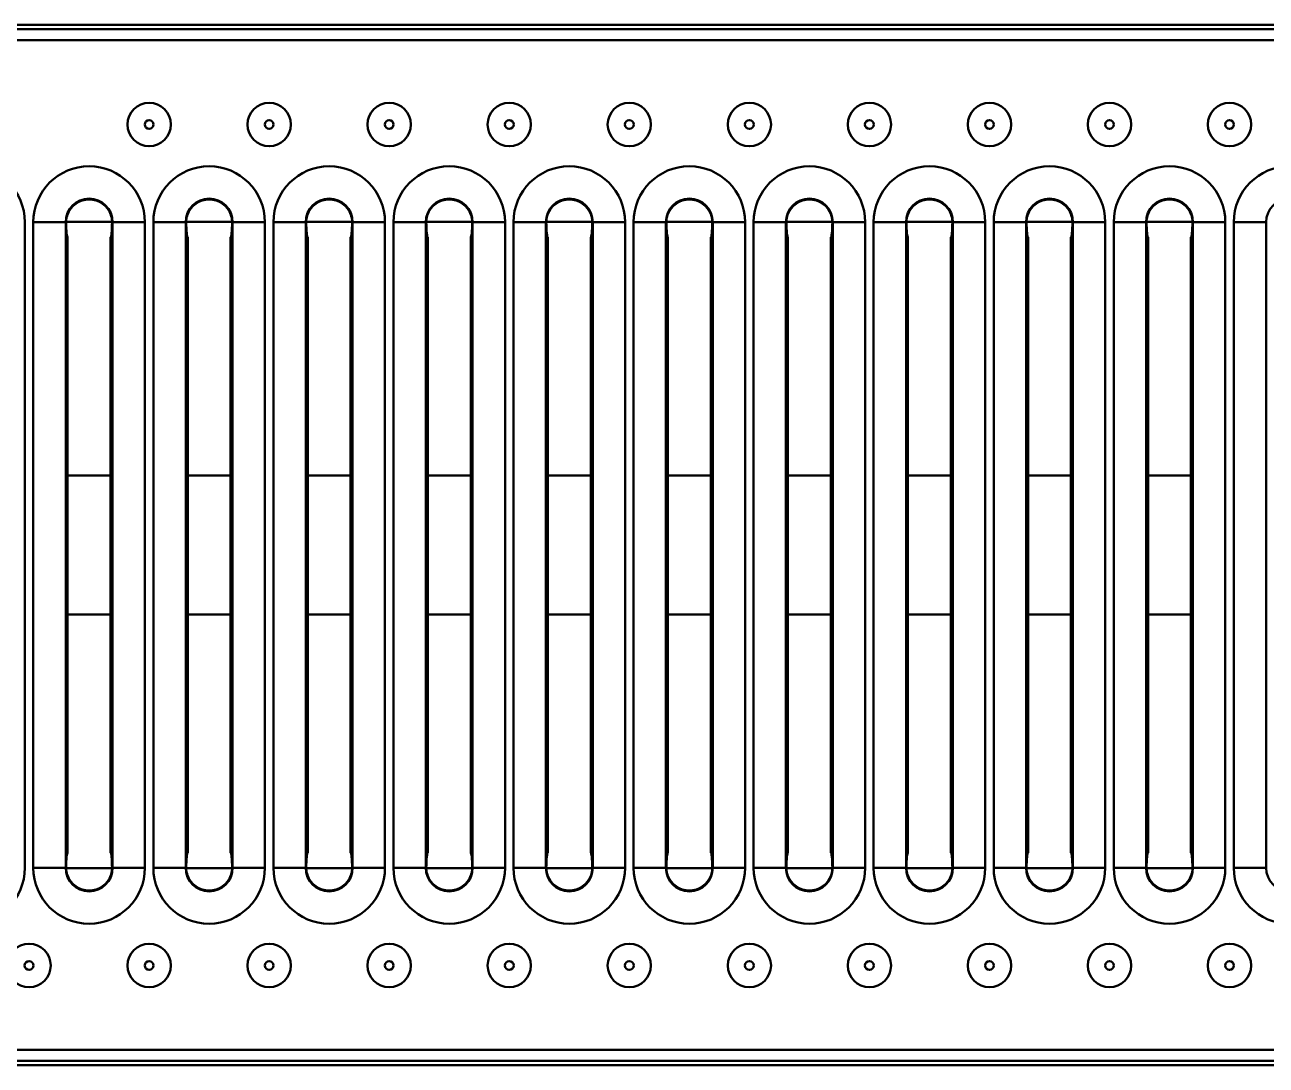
# Model space of a CAD drawing. Header units: millimetres. Extents: x 0 to 2100, y 0 to 1485.
# Drawn here: x 466.2 to 609.4, y 736.2 to 856.2 of the extents above; entities that cross this region are included whole.
import ezdxf

# ---------------------------------------------------------------- set-up
doc = ezdxf.new("R2010")
doc.units = ezdxf.units.MM
doc.header["$LTSCALE"] = 5
doc.layers.add('Sichtbare Kanten(DIN)', color=7, linetype='Continuous', lineweight=50)
doc.layers.add('Sichtbare tangentiale Kanten(DIN)', color=7, linetype='Continuous', lineweight=50)

msp = doc.modelspace()

# ---------------------------------------------------------------- linework, layer by layer
at = {"layer": 'Sichtbare Kanten(DIN)'}
for p, q in [((1333.729, 856.186), (333.729, 856.186)), ((334.229, 855.686), (1333.229, 855.686)), ((471.154, 831.686), (471.154, 760.686)), ((476.104, 760.686), (476.104, 831.686)), ((485.004, 831.686), (485.004, 760.686)), ((489.954, 760.686), (489.954, 831.686)), ((498.854, 831.686), (498.854, 760.686)), ((503.804, 760.686), (503.804, 831.686)), ((512.704, 831.686), (512.704, 760.686)), ((517.654, 760.686), (517.654, 831.686)), ((526.554, 831.686), (526.554, 760.686)), ((531.504, 760.686), (531.504, 831.686)), ((540.404, 831.686), (540.404, 760.686)), ((545.354, 760.686), (545.354, 831.686)), ((554.254, 831.686), (554.254, 760.686)), ((559.204, 760.686), (559.204, 831.686)), ((568.104, 831.686), (568.104, 760.686)), ((573.054, 760.686), (573.054, 831.686)), ((581.954, 831.686), (581.954, 760.686)), ((586.904, 760.686), (586.904, 831.686)), ((595.804, 831.686), (595.804, 760.686)), ((600.754, 760.686), (600.754, 831.686)), ((1333.729, 736.186), (333.729, 736.186)), ((334.229, 736.686), (1333.229, 736.686))]:
    msp.add_line(p, q, dxfattribs=at)
for centre in [(480.554, 844.686), (494.404, 844.686), (508.254, 844.686), (522.104, 844.686), (535.954, 844.686), (549.804, 844.686), (563.654, 844.686), (577.504, 844.686), (591.354, 844.686), (605.204, 844.686), (466.704, 747.686), (480.554, 747.686), (494.404, 747.686), (508.254, 747.686), (522.104, 747.686), (535.954, 747.686), (549.804, 747.686), (563.654, 747.686), (577.504, 747.686), (591.354, 747.686), (605.204, 747.686)]:
    msp.add_circle(centre, 2.5, dxfattribs=at)
for centre, major_axis, ratio, start_param, end_param in [((473.629, 833.365), (0, 2.667), 0.9996402, 5.0597379, 7.5066327), ((487.479, 833.365), (0, 2.667), 0.9996402, 5.0597379, 7.5066327), ((501.329, 833.365), (0, 2.667), 0.9996402, 5.0597379, 7.5066327), ((515.179, 833.365), (0, 2.667), 0.9996402, 5.0597379, 7.5066327), ((529.029, 833.365), (0, 2.667), 0.9996402, 5.0597379, 7.5066327), ((542.879, 833.365), (0, 2.667), 0.9996402, 5.0597379, 7.5066327), ((556.729, 833.365), (0, 2.667), 0.9996402, 5.0597379, 7.5066327), ((570.579, 833.365), (0, 2.667), 0.9996402, 5.0597379, 7.5066327), ((584.429, 833.365), (0, 2.667), 0.9996402, 5.0597379, 7.5066327), ((598.279, 833.365), (0, 2.667), 0.9996402, 5.0597379, 7.5066327), ((471.154, 833.686), (0, 2), 0.0874887, 1.6961242, 3.1415927), ((476.104, 833.686), (0, -2), 0.0874887, 0, 1.4454685), ((485.004, 833.686), (0, 2), 0.0874887, 1.6961242, 3.1415927), ((489.954, 833.686), (0, -2), 0.0874887, 0, 1.4454685), ((498.854, 833.686), (0, 2), 0.0874887, 1.6961242, 3.1415927), ((503.804, 833.686), (0, -2), 0.0874887, 0, 1.4454685), ((512.704, 833.686), (0, 2), 0.0874887, 1.6961242, 3.1415927), ((517.654, 833.686), (0, -2), 0.0874887, 0, 1.4454685), ((526.554, 833.686), (0, 2), 0.0874887, 1.6961242, 3.1415927), ((531.504, 833.686), (0, -2), 0.0874887, 0, 1.4454685), ((540.404, 833.686), (0, 2), 0.0874887, 1.6961242, 3.1415927), ((545.354, 833.686), (0, -2), 0.0874887, 0, 1.4454685), ((554.254, 833.686), (0, 2), 0.0874887, 1.6961242, 3.1415927), ((559.204, 833.686), (0, -2), 0.0874887, 0, 1.4454685), ((568.104, 833.686), (0, 2), 0.0874887, 1.6961242, 3.1415927), ((573.054, 833.686), (0, -2), 0.0874887, 0, 1.4454685), ((581.954, 833.686), (0, 2), 0.0874887, 1.6961242, 3.1415927), ((586.904, 833.686), (0, -2), 0.0874887, 0, 1.4454685), ((595.804, 833.686), (0, 2), 0.0874887, 1.6961242, 3.1415927), ((600.754, 833.686), (0, -2), 0.0874887, 0, 1.4454685), ((471.154, 758.686), (0, -2), 0.0874887, 3.1415927, 4.5870611), ((476.104, 758.686), (0, 2), 0.0874887, 4.8377168, 6.2831853), ((485.004, 758.686), (0, -2), 0.0874887, 3.1415927, 4.5870611), ((489.954, 758.686), (0, 2), 0.0874887, 4.8377168, 6.2831853), ((498.854, 758.686), (0, -2), 0.0874887, 3.1415927, 4.5870611), ((503.804, 758.686), (0, 2), 0.0874887, 4.8377168, 6.2831853), ((512.704, 758.686), (0, -2), 0.0874887, 3.1415927, 4.5870611), ((517.654, 758.686), (0, 2), 0.0874887, 4.8377168, 6.2831853), ((526.554, 758.686), (0, -2), 0.0874887, 3.1415927, 4.5870611), ((531.504, 758.686), (0, 2), 0.0874887, 4.8377168, 6.2831853), ((540.404, 758.686), (0, -2), 0.0874887, 3.1415927, 4.5870611), ((545.354, 758.686), (0, 2), 0.0874887, 4.8377168, 6.2831853), ((554.254, 758.686), (0, -2), 0.0874887, 3.1415927, 4.5870611), ((559.204, 758.686), (0, 2), 0.0874887, 4.8377168, 6.2831853), ((568.104, 758.686), (0, -2), 0.0874887, 3.1415927, 4.5870611), ((573.054, 758.686), (0, 2), 0.0874887, 4.8377168, 6.2831853), ((581.954, 758.686), (0, -2), 0.0874887, 3.1415927, 4.5870611), ((586.904, 758.686), (0, 2), 0.0874887, 4.8377168, 6.2831853), ((595.804, 758.686), (0, -2), 0.0874887, 3.1415927, 4.5870611), ((600.754, 758.686), (0, 2), 0.0874887, 4.8377168, 6.2831853), ((473.629, 759.008), (0, -2.667), 0.9996402, 5.0597379, 7.5066327), ((487.479, 759.008), (0, -2.667), 0.9996402, 5.0597379, 7.5066327), ((501.329, 759.008), (0, -2.667), 0.9996402, 5.0597379, 7.5066327), ((515.179, 759.008), (0, -2.667), 0.9996402, 5.0597379, 7.5066327), ((529.029, 759.008), (0, -2.667), 0.9996402, 5.0597379, 7.5066327), ((542.879, 759.008), (0, -2.667), 0.9996402, 5.0597379, 7.5066327), ((556.729, 759.008), (0, -2.667), 0.9996402, 5.0597379, 7.5066327), ((570.579, 759.008), (0, -2.667), 0.9996402, 5.0597379, 7.5066327), ((584.429, 759.008), (0, -2.667), 0.9996402, 5.0597379, 7.5066327), ((598.279, 759.008), (0, -2.667), 0.9996402, 5.0597379, 7.5066327)]:
    msp.add_ellipse(centre, major_axis=major_axis, ratio=ratio, start_param=start_param, end_param=end_param, dxfattribs=at)
for points, knots in [([(470.98, 833.436), (470.98, 833.45), (470.98, 833.463), (470.98, 833.492), (470.981, 833.507), (470.982, 833.548), (470.983, 833.573), (470.987, 833.651), (470.992, 833.702), (471.015, 833.889), (471.043, 834.021), (471.094, 834.19), (471.108, 834.232), (471.122, 834.272)], [0, 0, 0, 0, 0.004080736, 0.004080736, 0.00866605, 0.00866605, 0.016351881, 0.016351881, 0.031890083, 0.031890083, 0.072800189, 0.072800189, 0.086303969, 0.086303969, 0.086303969, 0.086303969]), ([(476.136, 834.272), (476.139, 834.262), (476.143, 834.252), (476.173, 834.166), (476.195, 834.089), (476.244, 833.883), (476.264, 833.753), (476.274, 833.593), (476.276, 833.564), (476.277, 833.518), (476.278, 833.502), (476.278, 833.478), (476.278, 833.469), (476.278, 833.453), (476.278, 833.444), (476.278, 833.436)], [0.001228229, 0.001228229, 0.001228229, 0.001228229, 0.004648992, 0.004648992, 0.029389751, 0.029389751, 0.068905962, 0.068905962, 0.077693724, 0.077693724, 0.082516728, 0.082516728, 0.085093648, 0.085093648, 0.087568489, 0.087568489, 0.087568489, 0.087568489]), ([(484.83, 833.436), (484.83, 833.45), (484.83, 833.463), (484.83, 833.492), (484.831, 833.507), (484.832, 833.548), (484.833, 833.573), (484.837, 833.651), (484.842, 833.702), (484.865, 833.889), (484.893, 834.021), (484.944, 834.19), (484.958, 834.232), (484.972, 834.272)], [0, 0, 0, 0, 0.004080736, 0.004080736, 0.00866605, 0.00866605, 0.016351881, 0.016351881, 0.031890083, 0.031890083, 0.072800189, 0.072800189, 0.086303969, 0.086303969, 0.086303969, 0.086303969]), ([(489.986, 834.272), (489.989, 834.262), (489.993, 834.252), (490.023, 834.166), (490.045, 834.089), (490.094, 833.883), (490.114, 833.753), (490.124, 833.593), (490.126, 833.564), (490.127, 833.518), (490.128, 833.502), (490.128, 833.478), (490.128, 833.469), (490.128, 833.453), (490.128, 833.444), (490.128, 833.436)], [0.001228229, 0.001228229, 0.001228229, 0.001228229, 0.004648992, 0.004648992, 0.029389751, 0.029389751, 0.068905962, 0.068905962, 0.077693724, 0.077693724, 0.082516728, 0.082516728, 0.085093648, 0.085093648, 0.087568489, 0.087568489, 0.087568489, 0.087568489]), ([(498.68, 833.436), (498.68, 833.45), (498.68, 833.463), (498.68, 833.492), (498.681, 833.507), (498.682, 833.548), (498.683, 833.573), (498.687, 833.651), (498.692, 833.702), (498.715, 833.889), (498.743, 834.021), (498.794, 834.19), (498.808, 834.232), (498.822, 834.272)], [0, 0, 0, 0, 0.004080736, 0.004080736, 0.00866605, 0.00866605, 0.016351881, 0.016351881, 0.031890083, 0.031890083, 0.072800189, 0.072800189, 0.086303969, 0.086303969, 0.086303969, 0.086303969]), ([(503.836, 834.272), (503.839, 834.262), (503.843, 834.252), (503.873, 834.166), (503.895, 834.089), (503.944, 833.883), (503.964, 833.753), (503.974, 833.593), (503.976, 833.564), (503.977, 833.518), (503.978, 833.502), (503.978, 833.478), (503.978, 833.469), (503.978, 833.453), (503.978, 833.444), (503.978, 833.436)], [0.001228229, 0.001228229, 0.001228229, 0.001228229, 0.004648992, 0.004648992, 0.029389751, 0.029389751, 0.068905962, 0.068905962, 0.077693724, 0.077693724, 0.082516728, 0.082516728, 0.085093648, 0.085093648, 0.087568489, 0.087568489, 0.087568489, 0.087568489]), ([(512.53, 833.436), (512.53, 833.45), (512.53, 833.463), (512.53, 833.492), (512.531, 833.507), (512.532, 833.548), (512.533, 833.573), (512.537, 833.651), (512.542, 833.702), (512.565, 833.889), (512.593, 834.021), (512.644, 834.19), (512.658, 834.232), (512.672, 834.272)], [0, 0, 0, 0, 0.004080736, 0.004080736, 0.00866605, 0.00866605, 0.016351881, 0.016351881, 0.031890083, 0.031890083, 0.072800189, 0.072800189, 0.086303969, 0.086303969, 0.086303969, 0.086303969]), ([(517.686, 834.272), (517.689, 834.262), (517.693, 834.252), (517.723, 834.166), (517.745, 834.089), (517.794, 833.883), (517.814, 833.753), (517.824, 833.593), (517.826, 833.564), (517.827, 833.518), (517.828, 833.502), (517.828, 833.478), (517.828, 833.469), (517.828, 833.453), (517.828, 833.444), (517.828, 833.436)], [0.001228229, 0.001228229, 0.001228229, 0.001228229, 0.004648992, 0.004648992, 0.029389751, 0.029389751, 0.068905962, 0.068905962, 0.077693724, 0.077693724, 0.082516728, 0.082516728, 0.085093648, 0.085093648, 0.087568489, 0.087568489, 0.087568489, 0.087568489]), ([(526.38, 833.436), (526.38, 833.45), (526.38, 833.463), (526.38, 833.492), (526.381, 833.507), (526.382, 833.548), (526.383, 833.573), (526.387, 833.651), (526.392, 833.702), (526.415, 833.889), (526.443, 834.021), (526.494, 834.19), (526.508, 834.232), (526.522, 834.272)], [0, 0, 0, 0, 0.004080736, 0.004080736, 0.00866605, 0.00866605, 0.016351881, 0.016351881, 0.031890083, 0.031890083, 0.072800189, 0.072800189, 0.086303969, 0.086303969, 0.086303969, 0.086303969]), ([(531.536, 834.272), (531.539, 834.262), (531.543, 834.252), (531.573, 834.166), (531.595, 834.089), (531.644, 833.883), (531.664, 833.753), (531.674, 833.593), (531.676, 833.564), (531.677, 833.518), (531.678, 833.502), (531.678, 833.478), (531.678, 833.469), (531.678, 833.453), (531.678, 833.444), (531.678, 833.436)], [0.001228229, 0.001228229, 0.001228229, 0.001228229, 0.004648992, 0.004648992, 0.029389751, 0.029389751, 0.068905962, 0.068905962, 0.077693724, 0.077693724, 0.082516728, 0.082516728, 0.085093648, 0.085093648, 0.087568489, 0.087568489, 0.087568489, 0.087568489]), ([(540.23, 833.436), (540.23, 833.45), (540.23, 833.463), (540.23, 833.492), (540.231, 833.507), (540.232, 833.548), (540.233, 833.573), (540.237, 833.651), (540.242, 833.702), (540.265, 833.889), (540.293, 834.021), (540.344, 834.19), (540.358, 834.232), (540.372, 834.272)], [0, 0, 0, 0, 0.004080736, 0.004080736, 0.00866605, 0.00866605, 0.016351881, 0.016351881, 0.031890083, 0.031890083, 0.072800189, 0.072800189, 0.086303969, 0.086303969, 0.086303969, 0.086303969]), ([(545.386, 834.272), (545.389, 834.262), (545.393, 834.252), (545.423, 834.166), (545.445, 834.089), (545.494, 833.883), (545.514, 833.753), (545.524, 833.593), (545.526, 833.564), (545.527, 833.518), (545.528, 833.502), (545.528, 833.478), (545.528, 833.469), (545.528, 833.453), (545.528, 833.444), (545.528, 833.436)], [0.001228229, 0.001228229, 0.001228229, 0.001228229, 0.004648992, 0.004648992, 0.029389751, 0.029389751, 0.068905962, 0.068905962, 0.077693724, 0.077693724, 0.082516728, 0.082516728, 0.085093648, 0.085093648, 0.087568489, 0.087568489, 0.087568489, 0.087568489]), ([(554.08, 833.436), (554.08, 833.45), (554.08, 833.463), (554.08, 833.492), (554.081, 833.507), (554.082, 833.548), (554.083, 833.573), (554.087, 833.651), (554.092, 833.702), (554.115, 833.889), (554.143, 834.021), (554.194, 834.19), (554.208, 834.232), (554.222, 834.272)], [0, 0, 0, 0, 0.004080736, 0.004080736, 0.00866605, 0.00866605, 0.016351881, 0.016351881, 0.031890083, 0.031890083, 0.072800189, 0.072800189, 0.086303969, 0.086303969, 0.086303969, 0.086303969]), ([(559.236, 834.272), (559.239, 834.262), (559.243, 834.252), (559.273, 834.166), (559.295, 834.089), (559.344, 833.883), (559.364, 833.753), (559.374, 833.593), (559.376, 833.564), (559.377, 833.518), (559.378, 833.502), (559.378, 833.478), (559.378, 833.469), (559.378, 833.453), (559.378, 833.444), (559.378, 833.436)], [0.001228229, 0.001228229, 0.001228229, 0.001228229, 0.004648992, 0.004648992, 0.029389751, 0.029389751, 0.068905962, 0.068905962, 0.077693724, 0.077693724, 0.082516728, 0.082516728, 0.085093648, 0.085093648, 0.087568489, 0.087568489, 0.087568489, 0.087568489]), ([(567.93, 833.436), (567.93, 833.45), (567.93, 833.463), (567.93, 833.492), (567.931, 833.507), (567.932, 833.548), (567.933, 833.573), (567.937, 833.651), (567.942, 833.702), (567.965, 833.889), (567.993, 834.021), (568.044, 834.19), (568.058, 834.232), (568.072, 834.272)], [0, 0, 0, 0, 0.004080736, 0.004080736, 0.00866605, 0.00866605, 0.016351881, 0.016351881, 0.031890083, 0.031890083, 0.072800189, 0.072800189, 0.086303969, 0.086303969, 0.086303969, 0.086303969]), ([(573.086, 834.272), (573.089, 834.262), (573.093, 834.252), (573.123, 834.166), (573.145, 834.089), (573.194, 833.883), (573.214, 833.753), (573.224, 833.593), (573.226, 833.564), (573.227, 833.518), (573.228, 833.502), (573.228, 833.478), (573.228, 833.469), (573.228, 833.453), (573.228, 833.444), (573.228, 833.436)], [0.001228229, 0.001228229, 0.001228229, 0.001228229, 0.004648992, 0.004648992, 0.029389751, 0.029389751, 0.068905962, 0.068905962, 0.077693724, 0.077693724, 0.082516728, 0.082516728, 0.085093648, 0.085093648, 0.087568489, 0.087568489, 0.087568489, 0.087568489]), ([(581.78, 833.436), (581.78, 833.45), (581.78, 833.463), (581.78, 833.492), (581.781, 833.507), (581.782, 833.548), (581.783, 833.573), (581.787, 833.651), (581.792, 833.702), (581.815, 833.889), (581.843, 834.021), (581.894, 834.19), (581.908, 834.232), (581.922, 834.272)], [0, 0, 0, 0, 0.004080736, 0.004080736, 0.00866605, 0.00866605, 0.016351881, 0.016351881, 0.031890083, 0.031890083, 0.072800189, 0.072800189, 0.086303969, 0.086303969, 0.086303969, 0.086303969]), ([(586.936, 834.272), (586.939, 834.262), (586.943, 834.252), (586.973, 834.166), (586.995, 834.089), (587.044, 833.883), (587.064, 833.753), (587.074, 833.593), (587.076, 833.564), (587.077, 833.518), (587.078, 833.502), (587.078, 833.478), (587.078, 833.469), (587.078, 833.453), (587.078, 833.444), (587.078, 833.436)], [0.001228229, 0.001228229, 0.001228229, 0.001228229, 0.004648992, 0.004648992, 0.029389751, 0.029389751, 0.068905962, 0.068905962, 0.077693724, 0.077693724, 0.082516728, 0.082516728, 0.085093648, 0.085093648, 0.087568489, 0.087568489, 0.087568489, 0.087568489]), ([(595.63, 833.436), (595.63, 833.45), (595.63, 833.463), (595.63, 833.492), (595.631, 833.507), (595.632, 833.548), (595.633, 833.573), (595.637, 833.651), (595.642, 833.702), (595.665, 833.889), (595.693, 834.021), (595.744, 834.19), (595.758, 834.232), (595.772, 834.272)], [0, 0, 0, 0, 0.004080736, 0.004080736, 0.00866605, 0.00866605, 0.016351881, 0.016351881, 0.031890083, 0.031890083, 0.072800189, 0.072800189, 0.086303969, 0.086303969, 0.086303969, 0.086303969]), ([(600.786, 834.272), (600.789, 834.262), (600.793, 834.252), (600.823, 834.166), (600.845, 834.089), (600.894, 833.883), (600.914, 833.753), (600.924, 833.593), (600.926, 833.564), (600.927, 833.518), (600.928, 833.502), (600.928, 833.478), (600.928, 833.469), (600.928, 833.453), (600.928, 833.444), (600.928, 833.436)], [0.001228229, 0.001228229, 0.001228229, 0.001228229, 0.004648992, 0.004648992, 0.029389751, 0.029389751, 0.068905962, 0.068905962, 0.077693724, 0.077693724, 0.082516728, 0.082516728, 0.085093648, 0.085093648, 0.087568489, 0.087568489, 0.087568489, 0.087568489]), ([(471.122, 758.1), (471.119, 758.11), (471.115, 758.121), (471.085, 758.206), (471.063, 758.284), (471.014, 758.489), (470.994, 758.619), (470.984, 758.78), (470.982, 758.809), (470.981, 758.854), (470.98, 758.87), (470.98, 758.895), (470.98, 758.903), (470.98, 758.92), (470.98, 758.928), (470.98, 758.936)], [0.001228229, 0.001228229, 0.001228229, 0.001228229, 0.004648992, 0.004648992, 0.029389751, 0.029389751, 0.068905962, 0.068905962, 0.077693724, 0.077693724, 0.082516728, 0.082516728, 0.085093648, 0.085093648, 0.087568489, 0.087568489, 0.087568489, 0.087568489]), ([(476.278, 758.936), (476.278, 758.923), (476.278, 758.909), (476.278, 758.88), (476.277, 758.865), (476.276, 758.824), (476.275, 758.799), (476.271, 758.722), (476.266, 758.67), (476.243, 758.484), (476.215, 758.351), (476.164, 758.182), (476.15, 758.141), (476.136, 758.1)], [0, 0, 0, 0, 0.004080736, 0.004080736, 0.00866605, 0.00866605, 0.016351881, 0.016351881, 0.031890083, 0.031890083, 0.072800189, 0.072800189, 0.086303969, 0.086303969, 0.086303969, 0.086303969]), ([(484.972, 758.1), (484.969, 758.11), (484.965, 758.121), (484.935, 758.206), (484.913, 758.284), (484.864, 758.489), (484.844, 758.619), (484.834, 758.78), (484.832, 758.809), (484.831, 758.854), (484.83, 758.87), (484.83, 758.895), (484.83, 758.903), (484.83, 758.92), (484.83, 758.928), (484.83, 758.936)], [0.001228229, 0.001228229, 0.001228229, 0.001228229, 0.004648992, 0.004648992, 0.029389751, 0.029389751, 0.068905962, 0.068905962, 0.077693724, 0.077693724, 0.082516728, 0.082516728, 0.085093648, 0.085093648, 0.087568489, 0.087568489, 0.087568489, 0.087568489]), ([(490.128, 758.936), (490.128, 758.923), (490.128, 758.909), (490.128, 758.88), (490.127, 758.865), (490.126, 758.824), (490.125, 758.799), (490.121, 758.722), (490.116, 758.67), (490.093, 758.484), (490.065, 758.351), (490.014, 758.182), (490, 758.141), (489.986, 758.1)], [0, 0, 0, 0, 0.004080736, 0.004080736, 0.00866605, 0.00866605, 0.016351881, 0.016351881, 0.031890083, 0.031890083, 0.072800189, 0.072800189, 0.086303969, 0.086303969, 0.086303969, 0.086303969]), ([(498.822, 758.1), (498.819, 758.11), (498.815, 758.121), (498.785, 758.206), (498.763, 758.284), (498.714, 758.489), (498.694, 758.619), (498.684, 758.78), (498.682, 758.809), (498.681, 758.854), (498.68, 758.87), (498.68, 758.895), (498.68, 758.903), (498.68, 758.92), (498.68, 758.928), (498.68, 758.936)], [0.001228229, 0.001228229, 0.001228229, 0.001228229, 0.004648992, 0.004648992, 0.029389751, 0.029389751, 0.068905962, 0.068905962, 0.077693724, 0.077693724, 0.082516728, 0.082516728, 0.085093648, 0.085093648, 0.087568489, 0.087568489, 0.087568489, 0.087568489]), ([(503.978, 758.936), (503.978, 758.923), (503.978, 758.909), (503.978, 758.88), (503.977, 758.865), (503.976, 758.824), (503.975, 758.799), (503.971, 758.722), (503.966, 758.67), (503.943, 758.484), (503.915, 758.351), (503.864, 758.182), (503.85, 758.141), (503.836, 758.1)], [0, 0, 0, 0, 0.004080736, 0.004080736, 0.00866605, 0.00866605, 0.016351881, 0.016351881, 0.031890083, 0.031890083, 0.072800189, 0.072800189, 0.086303969, 0.086303969, 0.086303969, 0.086303969]), ([(512.672, 758.1), (512.669, 758.11), (512.665, 758.121), (512.635, 758.206), (512.613, 758.284), (512.564, 758.489), (512.544, 758.619), (512.534, 758.78), (512.532, 758.809), (512.531, 758.854), (512.53, 758.87), (512.53, 758.895), (512.53, 758.903), (512.53, 758.92), (512.53, 758.928), (512.53, 758.936)], [0.001228229, 0.001228229, 0.001228229, 0.001228229, 0.004648992, 0.004648992, 0.029389751, 0.029389751, 0.068905962, 0.068905962, 0.077693724, 0.077693724, 0.082516728, 0.082516728, 0.085093648, 0.085093648, 0.087568489, 0.087568489, 0.087568489, 0.087568489]), ([(517.828, 758.936), (517.828, 758.923), (517.828, 758.909), (517.828, 758.88), (517.827, 758.865), (517.826, 758.824), (517.825, 758.799), (517.821, 758.722), (517.816, 758.67), (517.793, 758.484), (517.765, 758.351), (517.714, 758.182), (517.7, 758.141), (517.686, 758.1)], [0, 0, 0, 0, 0.004080736, 0.004080736, 0.00866605, 0.00866605, 0.016351881, 0.016351881, 0.031890083, 0.031890083, 0.072800189, 0.072800189, 0.086303969, 0.086303969, 0.086303969, 0.086303969]), ([(526.522, 758.1), (526.519, 758.11), (526.515, 758.121), (526.485, 758.206), (526.463, 758.284), (526.414, 758.489), (526.394, 758.619), (526.384, 758.78), (526.382, 758.809), (526.381, 758.854), (526.38, 758.87), (526.38, 758.895), (526.38, 758.903), (526.38, 758.92), (526.38, 758.928), (526.38, 758.936)], [0.001228229, 0.001228229, 0.001228229, 0.001228229, 0.004648992, 0.004648992, 0.029389751, 0.029389751, 0.068905962, 0.068905962, 0.077693724, 0.077693724, 0.082516728, 0.082516728, 0.085093648, 0.085093648, 0.087568489, 0.087568489, 0.087568489, 0.087568489]), ([(531.678, 758.936), (531.678, 758.923), (531.678, 758.909), (531.678, 758.88), (531.677, 758.865), (531.676, 758.824), (531.675, 758.799), (531.671, 758.722), (531.666, 758.67), (531.643, 758.484), (531.615, 758.351), (531.564, 758.182), (531.55, 758.141), (531.536, 758.1)], [0, 0, 0, 0, 0.004080736, 0.004080736, 0.00866605, 0.00866605, 0.016351881, 0.016351881, 0.031890083, 0.031890083, 0.072800189, 0.072800189, 0.086303969, 0.086303969, 0.086303969, 0.086303969]), ([(540.372, 758.1), (540.369, 758.11), (540.365, 758.121), (540.335, 758.206), (540.313, 758.284), (540.264, 758.489), (540.244, 758.619), (540.234, 758.78), (540.232, 758.809), (540.231, 758.854), (540.23, 758.87), (540.23, 758.895), (540.23, 758.903), (540.23, 758.92), (540.23, 758.928), (540.23, 758.936)], [0.001228229, 0.001228229, 0.001228229, 0.001228229, 0.004648992, 0.004648992, 0.029389751, 0.029389751, 0.068905962, 0.068905962, 0.077693724, 0.077693724, 0.082516728, 0.082516728, 0.085093648, 0.085093648, 0.087568489, 0.087568489, 0.087568489, 0.087568489]), ([(545.528, 758.936), (545.528, 758.923), (545.528, 758.909), (545.528, 758.88), (545.527, 758.865), (545.526, 758.824), (545.525, 758.799), (545.521, 758.722), (545.516, 758.67), (545.493, 758.484), (545.465, 758.351), (545.414, 758.182), (545.4, 758.141), (545.386, 758.1)], [0, 0, 0, 0, 0.004080736, 0.004080736, 0.00866605, 0.00866605, 0.016351881, 0.016351881, 0.031890083, 0.031890083, 0.072800189, 0.072800189, 0.086303969, 0.086303969, 0.086303969, 0.086303969]), ([(554.222, 758.1), (554.219, 758.11), (554.215, 758.121), (554.185, 758.206), (554.163, 758.284), (554.114, 758.489), (554.094, 758.619), (554.084, 758.78), (554.082, 758.809), (554.081, 758.854), (554.08, 758.87), (554.08, 758.895), (554.08, 758.903), (554.08, 758.92), (554.08, 758.928), (554.08, 758.936)], [0.001228229, 0.001228229, 0.001228229, 0.001228229, 0.004648992, 0.004648992, 0.029389751, 0.029389751, 0.068905962, 0.068905962, 0.077693724, 0.077693724, 0.082516728, 0.082516728, 0.085093648, 0.085093648, 0.087568489, 0.087568489, 0.087568489, 0.087568489]), ([(559.378, 758.936), (559.378, 758.923), (559.378, 758.909), (559.378, 758.88), (559.377, 758.865), (559.376, 758.824), (559.375, 758.799), (559.371, 758.722), (559.366, 758.67), (559.343, 758.484), (559.315, 758.351), (559.264, 758.182), (559.25, 758.141), (559.236, 758.1)], [0, 0, 0, 0, 0.004080736, 0.004080736, 0.00866605, 0.00866605, 0.016351881, 0.016351881, 0.031890083, 0.031890083, 0.072800189, 0.072800189, 0.086303969, 0.086303969, 0.086303969, 0.086303969]), ([(568.072, 758.1), (568.069, 758.11), (568.065, 758.121), (568.035, 758.206), (568.013, 758.284), (567.964, 758.489), (567.944, 758.619), (567.934, 758.78), (567.932, 758.809), (567.931, 758.854), (567.93, 758.87), (567.93, 758.895), (567.93, 758.903), (567.93, 758.92), (567.93, 758.928), (567.93, 758.936)], [0.001228229, 0.001228229, 0.001228229, 0.001228229, 0.004648992, 0.004648992, 0.029389751, 0.029389751, 0.068905962, 0.068905962, 0.077693724, 0.077693724, 0.082516728, 0.082516728, 0.085093648, 0.085093648, 0.087568489, 0.087568489, 0.087568489, 0.087568489]), ([(573.228, 758.936), (573.228, 758.923), (573.228, 758.909), (573.228, 758.88), (573.227, 758.865), (573.226, 758.824), (573.225, 758.799), (573.221, 758.722), (573.216, 758.67), (573.193, 758.484), (573.165, 758.351), (573.114, 758.182), (573.1, 758.141), (573.086, 758.1)], [0, 0, 0, 0, 0.004080736, 0.004080736, 0.00866605, 0.00866605, 0.016351881, 0.016351881, 0.031890083, 0.031890083, 0.072800189, 0.072800189, 0.086303969, 0.086303969, 0.086303969, 0.086303969]), ([(581.922, 758.1), (581.919, 758.11), (581.915, 758.121), (581.885, 758.206), (581.863, 758.284), (581.814, 758.489), (581.794, 758.619), (581.784, 758.78), (581.782, 758.809), (581.781, 758.854), (581.78, 758.87), (581.78, 758.895), (581.78, 758.903), (581.78, 758.92), (581.78, 758.928), (581.78, 758.936)], [0.001228229, 0.001228229, 0.001228229, 0.001228229, 0.004648992, 0.004648992, 0.029389751, 0.029389751, 0.068905962, 0.068905962, 0.077693724, 0.077693724, 0.082516728, 0.082516728, 0.085093648, 0.085093648, 0.087568489, 0.087568489, 0.087568489, 0.087568489]), ([(587.078, 758.936), (587.078, 758.923), (587.078, 758.909), (587.078, 758.88), (587.077, 758.865), (587.076, 758.824), (587.075, 758.799), (587.071, 758.722), (587.066, 758.67), (587.043, 758.484), (587.015, 758.351), (586.964, 758.182), (586.95, 758.141), (586.936, 758.1)], [0, 0, 0, 0, 0.004080736, 0.004080736, 0.00866605, 0.00866605, 0.016351881, 0.016351881, 0.031890083, 0.031890083, 0.072800189, 0.072800189, 0.086303969, 0.086303969, 0.086303969, 0.086303969]), ([(595.772, 758.1), (595.769, 758.11), (595.765, 758.121), (595.735, 758.206), (595.713, 758.284), (595.664, 758.489), (595.644, 758.619), (595.634, 758.78), (595.632, 758.809), (595.631, 758.854), (595.63, 758.87), (595.63, 758.895), (595.63, 758.903), (595.63, 758.92), (595.63, 758.928), (595.63, 758.936)], [0.001228229, 0.001228229, 0.001228229, 0.001228229, 0.004648992, 0.004648992, 0.029389751, 0.029389751, 0.068905962, 0.068905962, 0.077693724, 0.077693724, 0.082516728, 0.082516728, 0.085093648, 0.085093648, 0.087568489, 0.087568489, 0.087568489, 0.087568489]), ([(600.928, 758.936), (600.928, 758.923), (600.928, 758.909), (600.928, 758.88), (600.927, 758.865), (600.926, 758.824), (600.925, 758.799), (600.921, 758.722), (600.916, 758.67), (600.893, 758.484), (600.865, 758.351), (600.814, 758.182), (600.8, 758.141), (600.786, 758.1)], [0, 0, 0, 0, 0.004080736, 0.004080736, 0.00866605, 0.00866605, 0.016351881, 0.016351881, 0.031890083, 0.031890083, 0.072800189, 0.072800189, 0.086303969, 0.086303969, 0.086303969, 0.086303969])]:
    msp.add_open_spline(points, degree=3, knots=knots, dxfattribs=at)
at = {"layer": 'Sichtbare tangentiale Kanten(DIN)'}
for p, q in [((1333.229, 854.436), (334.229, 854.436)), ((466.214, 758.936), (466.214, 833.436)), ((467.194, 833.436), (467.194, 758.936)), ((470.928, 833.436), (467.194, 833.436)), ((470.928, 758.936), (470.928, 833.436)), ((470.928, 833.436), (470.98, 833.436)), ((476.278, 833.451), (470.98, 833.451)), ((476.33, 833.436), (476.278, 833.436)), ((476.33, 833.436), (480.064, 833.436)), ((476.33, 833.436), (476.33, 758.936)), ((480.064, 758.936), (480.064, 833.436)), ((481.044, 833.436), (481.044, 758.936)), ((484.778, 833.436), (481.044, 833.436)), ((484.778, 758.936), (484.778, 833.436)), ((484.778, 833.436), (484.83, 833.436)), ((490.128, 833.451), (484.83, 833.451)), ((490.18, 833.436), (490.128, 833.436)), ((490.18, 833.436), (493.914, 833.436)), ((490.18, 833.436), (490.18, 758.936)), ((493.914, 758.936), (493.914, 833.436)), ((494.894, 833.436), (494.894, 758.936)), ((498.628, 833.436), (494.894, 833.436)), ((498.628, 758.936), (498.628, 833.436)), ((498.628, 833.436), (498.68, 833.436)), ((503.978, 833.451), (498.68, 833.451)), ((504.03, 833.436), (503.978, 833.436)), ((504.03, 833.436), (507.764, 833.436)), ((504.03, 833.436), (504.03, 758.936)), ((507.764, 758.936), (507.764, 833.436)), ((508.744, 833.436), (508.744, 758.936)), ((512.478, 833.436), (508.744, 833.436)), ((512.478, 758.936), (512.478, 833.436)), ((512.478, 833.436), (512.53, 833.436)), ((517.828, 833.451), (512.53, 833.451)), ((517.88, 833.436), (517.828, 833.436)), ((517.88, 833.436), (521.614, 833.436)), ((517.88, 833.436), (517.88, 758.936)), ((521.614, 758.936), (521.614, 833.436)), ((522.594, 833.436), (522.594, 758.936)), ((526.328, 833.436), (522.594, 833.436)), ((526.328, 758.936), (526.328, 833.436)), ((526.328, 833.436), (526.38, 833.436)), ((531.678, 833.451), (526.38, 833.451)), ((531.73, 833.436), (531.678, 833.436)), ((531.73, 833.436), (535.464, 833.436)), ((531.73, 833.436), (531.73, 758.936)), ((535.464, 758.936), (535.464, 833.436)), ((536.444, 833.436), (536.444, 758.936)), ((540.178, 833.436), (536.444, 833.436)), ((540.178, 758.936), (540.178, 833.436)), ((540.178, 833.436), (540.23, 833.436)), ((545.528, 833.451), (540.23, 833.451)), ((545.58, 833.436), (545.528, 833.436)), ((545.58, 833.436), (549.314, 833.436)), ((545.58, 833.436), (545.58, 758.936)), ((549.314, 758.936), (549.314, 833.436)), ((550.294, 833.436), (550.294, 758.936)), ((554.028, 833.436), (550.294, 833.436)), ((554.028, 758.936), (554.028, 833.436)), ((554.028, 833.436), (554.08, 833.436)), ((559.378, 833.451), (554.08, 833.451)), ((559.43, 833.436), (559.378, 833.436)), ((559.43, 833.436), (563.164, 833.436)), ((559.43, 833.436), (559.43, 758.936)), ((563.164, 758.936), (563.164, 833.436)), ((564.144, 833.436), (564.144, 758.936)), ((567.878, 833.436), (564.144, 833.436)), ((567.878, 758.936), (567.878, 833.436)), ((567.878, 833.436), (567.93, 833.436)), ((573.228, 833.451), (567.93, 833.451)), ((573.28, 833.436), (573.228, 833.436)), ((573.28, 833.436), (577.014, 833.436)), ((573.28, 833.436), (573.28, 758.936)), ((577.014, 758.936), (577.014, 833.436)), ((577.994, 833.436), (577.994, 758.936)), ((581.728, 833.436), (577.994, 833.436)), ((581.728, 758.936), (581.728, 833.436)), ((581.728, 833.436), (581.78, 833.436)), ((587.078, 833.451), (581.78, 833.451)), ((587.13, 833.436), (587.078, 833.436)), ((587.13, 833.436), (590.864, 833.436)), ((587.13, 833.436), (587.13, 758.936)), ((590.864, 758.936), (590.864, 833.436)), ((591.844, 833.436), (591.844, 758.936)), ((595.578, 833.436), (591.844, 833.436)), ((595.578, 758.936), (595.578, 833.436)), ((595.578, 833.436), (595.63, 833.436)), ((600.928, 833.451), (595.63, 833.451)), ((600.98, 833.436), (600.928, 833.436)), ((600.98, 833.436), (604.714, 833.436)), ((600.98, 833.436), (600.98, 758.936)), ((604.714, 758.936), (604.714, 833.436)), ((605.694, 833.436), (605.694, 758.936)), ((609.428, 833.436), (605.694, 833.436)), ((609.428, 758.936), (609.428, 833.436)), ((476.104, 804.186), (471.154, 804.186)), ((489.954, 804.186), (485.004, 804.186)), ((503.804, 804.186), (498.854, 804.186)), ((517.654, 804.186), (512.704, 804.186)), ((531.504, 804.186), (526.554, 804.186)), ((545.354, 804.186), (540.404, 804.186)), ((559.204, 804.186), (554.254, 804.186)), ((573.054, 804.186), (568.104, 804.186)), ((586.904, 804.186), (581.954, 804.186)), ((600.754, 804.186), (595.804, 804.186)), ((476.104, 788.186), (471.154, 788.186)), ((489.954, 788.186), (485.004, 788.186)), ((503.804, 788.186), (498.854, 788.186)), ((517.654, 788.186), (512.704, 788.186)), ((531.504, 788.186), (526.554, 788.186)), ((545.354, 788.186), (540.404, 788.186)), ((559.204, 788.186), (554.254, 788.186)), ((573.054, 788.186), (568.104, 788.186)), ((586.904, 788.186), (581.954, 788.186)), ((600.754, 788.186), (595.804, 788.186)), ((467.194, 758.936), (470.928, 758.936)), ((470.928, 758.936), (470.98, 758.936)), ((476.278, 758.921), (470.98, 758.921)), ((476.33, 758.936), (476.278, 758.936)), ((480.064, 758.936), (476.33, 758.936)), ((481.044, 758.936), (484.778, 758.936)), ((484.778, 758.936), (484.83, 758.936)), ((490.128, 758.921), (484.83, 758.921)), ((490.18, 758.936), (490.128, 758.936)), ((493.914, 758.936), (490.18, 758.936)), ((494.894, 758.936), (498.628, 758.936)), ((498.628, 758.936), (498.68, 758.936)), ((503.978, 758.921), (498.68, 758.921)), ((504.03, 758.936), (503.978, 758.936)), ((507.764, 758.936), (504.03, 758.936)), ((508.744, 758.936), (512.478, 758.936)), ((512.478, 758.936), (512.53, 758.936)), ((517.828, 758.921), (512.53, 758.921)), ((517.88, 758.936), (517.828, 758.936)), ((521.614, 758.936), (517.88, 758.936)), ((522.594, 758.936), (526.328, 758.936)), ((526.328, 758.936), (526.38, 758.936)), ((531.678, 758.921), (526.38, 758.921)), ((531.73, 758.936), (531.678, 758.936)), ((535.464, 758.936), (531.73, 758.936)), ((536.444, 758.936), (540.178, 758.936)), ((540.178, 758.936), (540.23, 758.936)), ((545.528, 758.921), (540.23, 758.921)), ((545.58, 758.936), (545.528, 758.936)), ((549.314, 758.936), (545.58, 758.936)), ((550.294, 758.936), (554.028, 758.936)), ((554.028, 758.936), (554.08, 758.936)), ((559.378, 758.921), (554.08, 758.921)), ((559.43, 758.936), (559.378, 758.936)), ((563.164, 758.936), (559.43, 758.936)), ((564.144, 758.936), (567.878, 758.936)), ((567.878, 758.936), (567.93, 758.936)), ((573.228, 758.921), (567.93, 758.921)), ((573.28, 758.936), (573.228, 758.936)), ((577.014, 758.936), (573.28, 758.936)), ((577.994, 758.936), (581.728, 758.936)), ((581.728, 758.936), (581.78, 758.936)), ((587.078, 758.921), (581.78, 758.921)), ((587.13, 758.936), (587.078, 758.936)), ((590.864, 758.936), (587.13, 758.936)), ((591.844, 758.936), (595.578, 758.936)), ((595.578, 758.936), (595.63, 758.936)), ((600.928, 758.921), (595.63, 758.921)), ((600.98, 758.936), (600.928, 758.936)), ((604.714, 758.936), (600.98, 758.936)), ((605.694, 758.936), (609.428, 758.936)), ((609.428, 758.936), (609.48, 758.936)), ((334.229, 737.936), (1333.229, 737.936))]:
    msp.add_line(p, q, dxfattribs=at)
for centre in [(480.554, 844.686), (494.404, 844.686), (508.254, 844.686), (522.104, 844.686), (535.954, 844.686), (549.804, 844.686), (563.654, 844.686), (577.504, 844.686), (591.354, 844.686), (605.204, 844.686), (466.704, 747.686), (480.554, 747.686), (494.404, 747.686), (508.254, 747.686), (522.104, 747.686), (535.954, 747.686), (549.804, 747.686), (563.654, 747.686), (577.504, 747.686), (591.354, 747.686), (605.204, 747.686)]:
    msp.add_circle(centre, 0.511, dxfattribs=at)
for centre, radius, start, end in [((459.779, 833.436), 6.435, 0, 180), ((473.629, 833.436), 6.435, 0, 180), ((487.479, 833.436), 6.435, 0, 180), ((501.329, 833.436), 6.435, 0, 180), ((515.179, 833.436), 6.435, 0, 180), ((529.029, 833.436), 6.435, 0, 180), ((542.879, 833.436), 6.435, 0, 180), ((556.729, 833.436), 6.435, 0, 180), ((570.579, 833.436), 6.435, 0, 180), ((584.429, 833.436), 6.435, 0, 180), ((598.279, 833.436), 6.435, 0, 180), ((612.129, 833.436), 6.435, 0, 180), ((473.629, 833.436), 2.701, 0, 180), ((487.479, 833.436), 2.701, 0, 180), ((501.329, 833.436), 2.701, 0, 180), ((515.179, 833.436), 2.701, 0, 180), ((529.029, 833.436), 2.701, 0, 180), ((542.879, 833.436), 2.701, 0, 180), ((556.729, 833.436), 2.701, 0, 180), ((570.579, 833.436), 2.701, 0, 180), ((584.429, 833.436), 2.701, 0, 180), ((598.279, 833.436), 2.701, 0, 180), ((612.129, 833.436), 2.701, 0, 180), ((459.779, 758.936), 6.435, 180, 0), ((473.629, 758.936), 6.435, 180, 0), ((473.629, 758.936), 2.701, 180, 0), ((487.479, 758.936), 6.435, 180, 0), ((487.479, 758.936), 2.701, 180, 0), ((501.329, 758.936), 6.435, 180, 0), ((501.329, 758.936), 2.701, 180, 0), ((515.179, 758.936), 6.435, 180, 0), ((515.179, 758.936), 2.701, 180, 0), ((529.029, 758.936), 6.435, 180, 0), ((529.029, 758.936), 2.701, 180, 0), ((542.879, 758.936), 6.435, 180, 0), ((542.879, 758.936), 2.701, 180, 0), ((556.729, 758.936), 6.435, 180, 0), ((556.729, 758.936), 2.701, 180, 0), ((570.579, 758.936), 6.435, 180, 0), ((570.579, 758.936), 2.701, 180, 0), ((584.429, 758.936), 6.435, 180, 0), ((584.429, 758.936), 2.701, 180, 0), ((598.279, 758.936), 6.435, 180, 0), ((598.279, 758.936), 2.701, 180, 0), ((612.129, 758.936), 6.435, 180, 0), ((612.129, 758.936), 2.701, 180, 0)]:
    msp.add_arc(centre, radius, start, end, dxfattribs=at)

doc.saveas('drawing.dxf')
